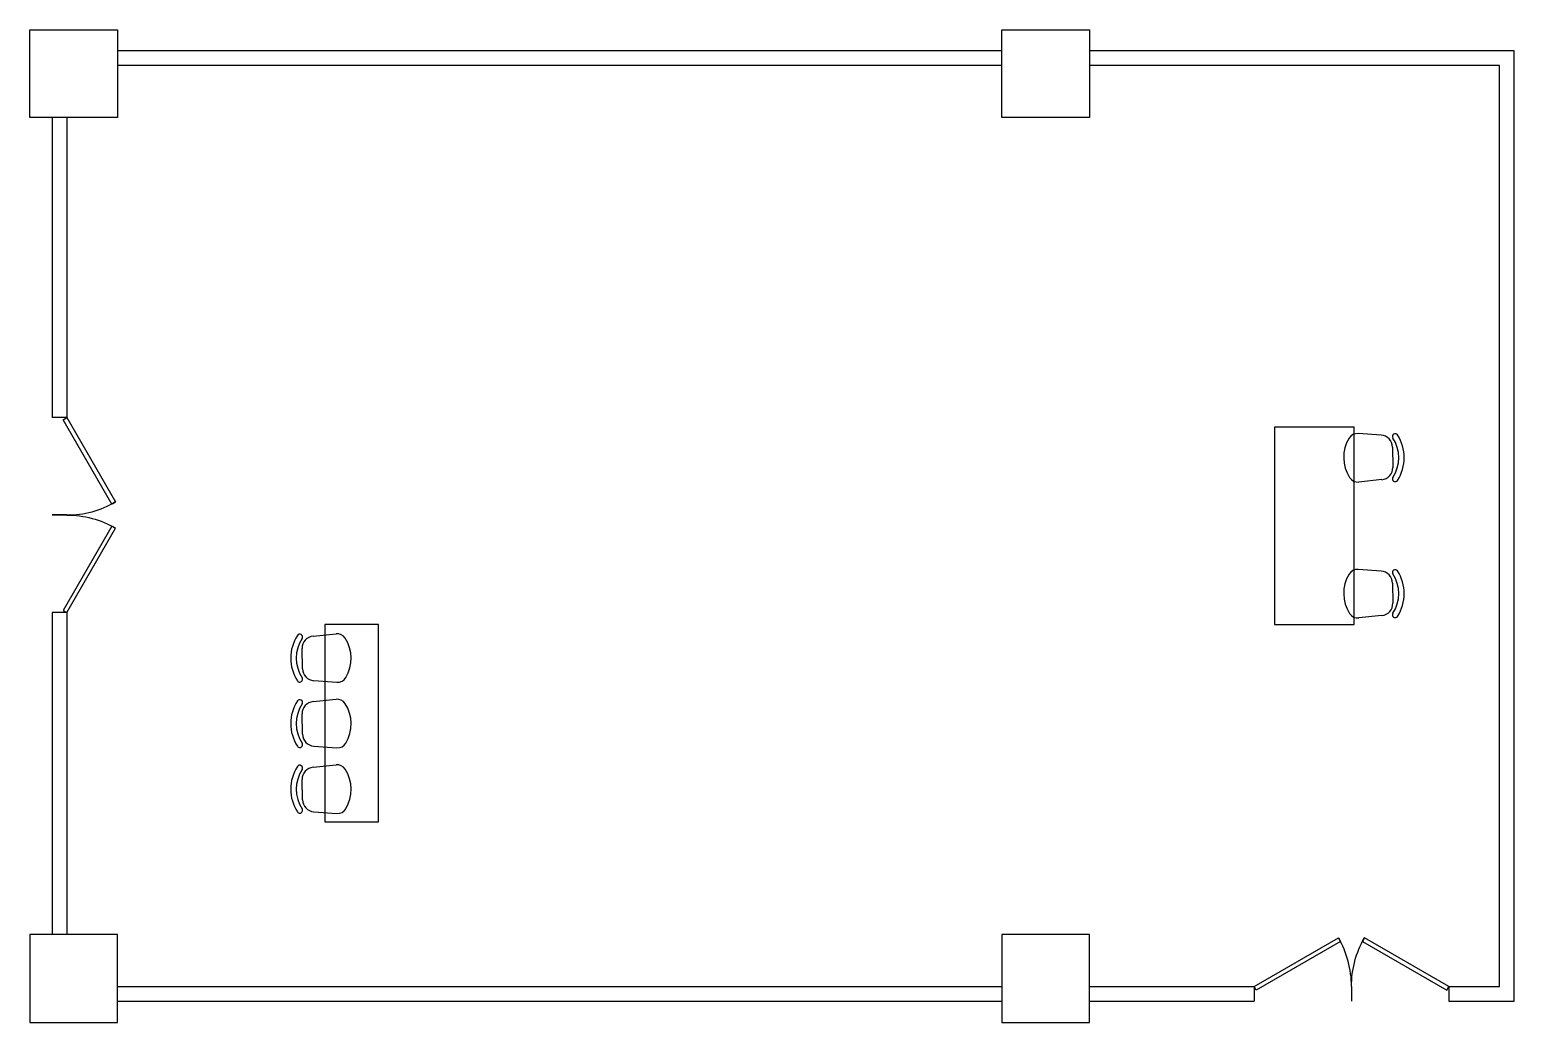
# Model space of a CAD drawing. Header units: millimetres. Extents: x 1544 to 2747, y 632 to 1437.
import ezdxf

# ---------------------------------------------------------------- set-up
doc = ezdxf.new("R2010")
doc.units = ezdxf.units.MM

# ---------------------------------------------------------------- blocks, each defined once
blk = doc.blocks.new('*U2')
for p, q in [((0, 0), (0, -6)), ((40, 0), (40, -6))]:
    blk.add_line(p, q)
blk.add_lwpolyline([(0, 0), (34.64, 20), (35.52, 18.48), (0.88, -1.52)], close=True)
blk.add_arc((0, 0), 40, 0, 30)
blk = doc.blocks.new('chair')
for p, q in [((-4.48, 20.02), (3.84, 20.15)), ((-9.38, 15.38), (-10.06, 5.89)), ((8.89, 15.67), (9.87, 6.21))]:
    blk.add_line(p, q)
for centre, radius, start, end in [((-0.12, 7.9), 16.94, 56.6019, 123.3981), ((-8.83, 21.1), 1.13, 123.3981, 303.3981), ((-4.4, 15.02), 5, 90.90481, 175.93498), ((-0.12, 7.9), 14.68, 56.6019, 123.3981), ((3.92, 15.15), 5, 5.87511, 90.90481), ((8.58, 21.1), 1.13, 236.6019, 56.6019), ((5.89, 5.8), 4, 302.69361, 5.87511), ((-6.07, 5.61), 4, 175.93498, 239.11675), ((-0.24, 15.35), 15.35, 239.11675, 302.69361)]:
    blk.add_arc(centre, radius, start, end)

msp = doc.modelspace()

# ---------------------------------------------------------------- linework, layer by layer
for points in [[(1544, 1436.8), (1615.1, 1436.8), (1615.1, 1365.7), (1544, 1365.7)], [(2331.9, 1436.8), (2403, 1436.8), (2403, 1365.7), (2331.9, 1365.7)], [(2617.5, 1114.4), (2553, 1114.4), (2553, 954.4), (2617.5, 954.4)], [(1783.2, 794.4), (1826.6, 794.4), (1826.6, 954.4), (1783.2, 954.4)], [(1544, 631.9), (1615.1, 631.9), (1615.1, 703.1), (1544, 703.1)], [(2331.9, 631.9), (2403, 631.9), (2403, 703.1), (2331.9, 703.1)]]:
    msp.add_lwpolyline(points, close=True)
for points in [[(2331.9, 1419.6), (1615.1, 1419.6)], [(2694.4, 649.2), (2747.4, 649.2), (2747.4, 1419.6), (2403, 1419.6)], [(2331.9, 1407.7), (1615.1, 1407.7)], [(2694.4, 661), (2735.5, 661), (2735.5, 1407.7), (2403, 1407.7)], [(1562.2, 1365.7), (1562.2, 1122.3)], [(1574.1, 1365.7), (1574.1, 1122.3)], [(1562.2, 964.2), (1562.2, 703.1)], [(1574.1, 964.2), (1574.1, 703.1)], [(1615.1, 661), (2331.9, 661)], [(2403, 661), (2536.4, 661)], [(1615.1, 649.2), (2331.9, 649.2)], [(2403, 649.2), (2536.4, 649.2)]]:
    msp.add_lwpolyline(points)

# ---------------------------------------------------------------- block references
at = {"yscale": 1.97530864197531, "zscale": 1.97530864197531}
for name, p, xscale, rotation in [('*U2', (1574.1, 1122.3), 1.97530864197531, 270), ('chair', (2609.1, 1089.5), 1.97530864197531, 270), ('*U2', (1574.1, 964.2), -1.97530864197531, 270), ('chair', (2609.1, 979.3), 1.97530864197531, 270), ('chair', (1804.6, 927.5), 1.97530864197531, 89.99999999999991), ('chair', (1804.6, 874.4), 1.97530864197531, 89.99999999999991), ('chair', (1804.6, 821.2), 1.97530864197531, 89.99999999999991)]:
    msp.add_blockref(name, p, dxfattribs=dict(at, xscale=xscale, rotation=rotation))
for p, xscale in [((2536.4, 661), 1.97530864197531), ((2694.4, 661), -1.97530864197531)]:
    msp.add_blockref('*U2', p, dxfattribs=dict(at, xscale=xscale))

doc.saveas('drawing.dxf')
